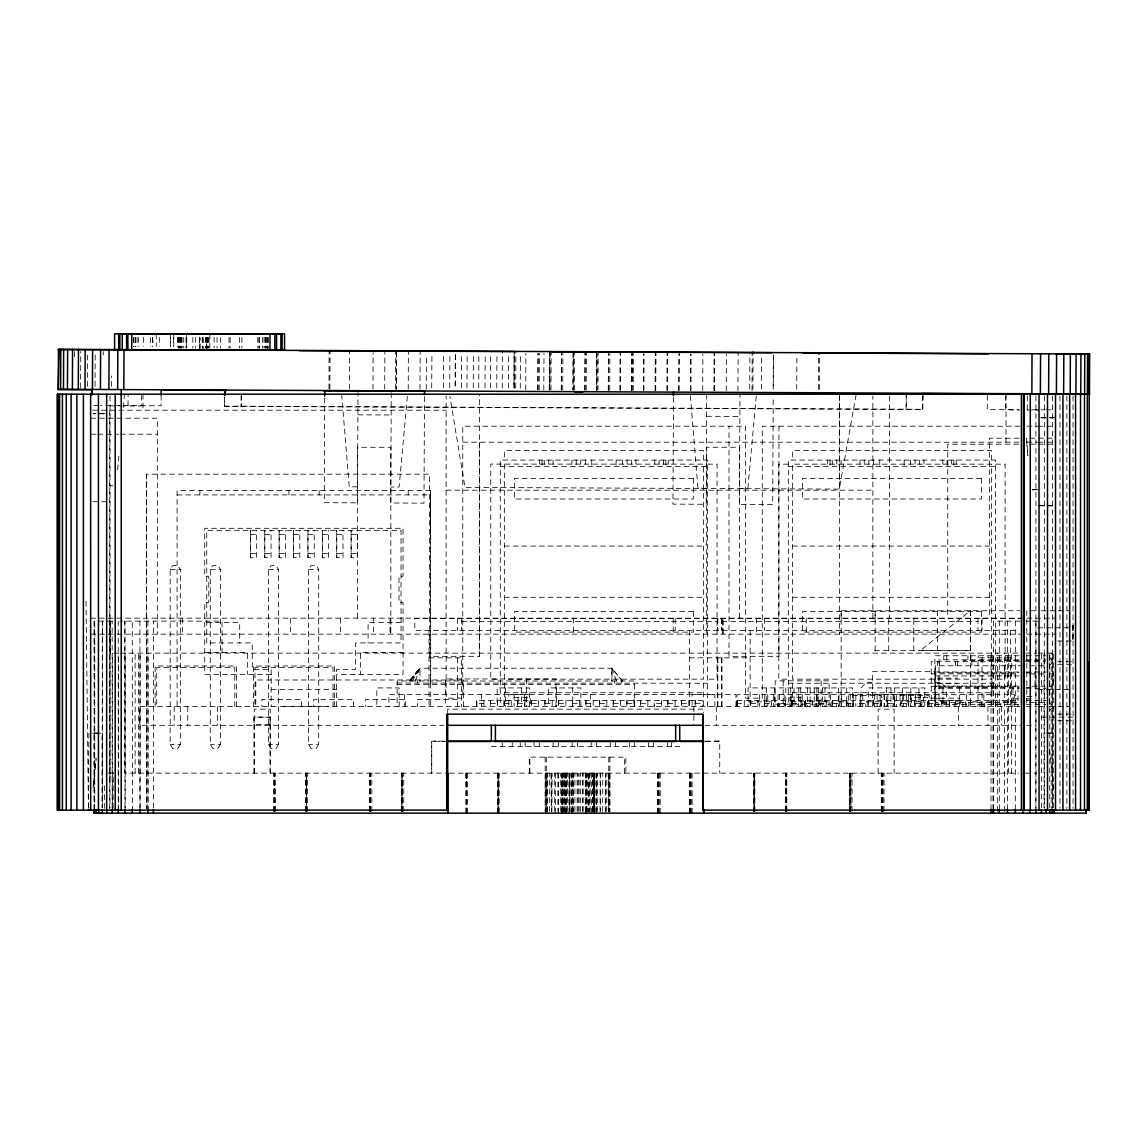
<?xml version="1.0" encoding="UTF-8"?>
<svg xmlns="http://www.w3.org/2000/svg" width="1147" height="1147" viewBox="0 0 1147 1147"><rect width="100%" height="100%" fill="white"/><g stroke="black" fill="none" stroke-linecap="round" stroke-linejoin="round"><path stroke-width="0.75" stroke-dasharray="5 3.75" d="M94.226 809.581L94.011 621.115L96.334 621.129M94.541 809.581L94.541 621.115M94.742 811.359L94.757 621.129M102.312 621.115L102.198 807.803L102.155 733.134L94.097 733.134L94.126 809.581M102.513 807.803L102.513 621.129M110.012 781.136L110.055 621.115M110.255 653.13L110.155 621.014M112.162 807.803L112.162 621.115M112.363 811.359L112.363 653.13M118.241 809.581L118.241 621.115M118.456 811.359L118.456 653.13L110.012 653.13M124.794 621.014L124.794 773.135L447.703 773.135M124.98 807.803L124.98 621.115M125.181 811.359L125.181 653.13M132.45 811.359L132.249 621.115M135.131 773.135L135.131 653.13M138.529 773.135L138.529 653.13M139.92 809.581L139.92 621.115M140.12 807.803L140.12 653.13M146.615 474.184L146.615 808.334L146.615 474.184L429.494 474.184L429.494 656.342L479.417 656.342L479.417 394.195M147.863 809.581L147.863 621.115M148.063 811.359L148.063 653.13M153.426 807.803L153.426 621.115M222.031 653.13L222.016 621.129L119.933 621.115M254.046 773.135L254.032 717.133L270.032 717.133L270.047 773.135M254.261 773.135L254.247 709.133L270.262 709.133L270.262 773.135M273.846 811.402L273.861 773.135M274.076 811.402L274.076 773.135M274.362 811.402L274.362 773.135M274.477 811.402L274.491 773.135M274.864 811.402L274.663 773.135M275.294 811.402L275.294 773.135M305.79 811.402L305.805 773.135M306.02 811.402L306.02 773.135M306.306 773.135L306.421 811.402L306.607 773.135M306.808 811.402L306.751 773.135M307.238 811.402L307.238 773.135M357.563 618.161L357.549 447.273L390.84 447.273L390.84 634.162M369.391 811.402L369.391 773.135M369.979 811.402L369.836 773.135M370.123 811.402L370.022 773.135M370.381 811.402L370.381 773.135M370.596 811.402L370.596 773.135M371.814 811.402L371.814 773.135M401.335 811.402L401.335 773.135M401.708 811.402L401.708 773.135M402.325 811.402L402.325 773.135M402.54 811.402L402.54 773.135M403.758 811.402L403.758 773.135M447.703 712.688L447.703 709.133L703.728 709.133L703.728 712.688M466.04 813.137L465.84 773.135M466.169 813.137L466.169 773.135M466.413 813.137L466.413 773.135M466.686 813.137L466.686 773.135M466.858 813.137L466.858 773.135M467.13 813.137L467.13 773.135M479.417 656.342L479.417 442.197M497.784 813.137L497.784 773.135M498.357 813.137L498.357 773.135M498.63 813.137L498.63 773.135M498.802 811.402L498.802 773.135M499.074 813.137L499.074 773.135M529.297 773.135L529.297 757.135L625.889 757.135L625.889 773.135M529.885 773.135L529.885 757.135M545.298 811.402L545.298 773.135M545.657 813.137L545.657 773.135M554.689 811.402L554.732 773.135M555.334 813.137L555.334 773.135M560.768 811.402L560.768 773.135M562.116 813.137L562.145 773.135M562.446 811.402L562.446 773.135M562.69 813.137L562.718 773.135M562.948 813.137L562.948 773.135M563.808 811.402L563.808 773.135M564.768 811.402L564.768 773.135M566.145 811.402L566.145 773.135M566.403 813.137L566.403 773.135M567.507 811.402L567.507 773.135M569.299 811.402L569.299 773.135M570.977 811.402L570.977 773.135M571.507 813.137L571.507 773.135M572.21 813.137L572.21 773.135M572.625 811.402L572.625 773.135M573.056 811.402L573.056 773.135M574.919 811.402L574.919 773.135M577.156 811.402L577.156 773.135M578.088 811.402L578.002 773.135M579.092 811.402L579.092 773.135M580.568 811.402L580.568 773.135M582.461 811.402L582.461 773.135M583.192 811.402L583.192 773.135M585.271 811.402L585.271 773.135M585.5 813.137L585.5 773.135M586.303 811.402L586.318 773.135M586.332 813.137L586.361 773.135M586.949 811.402L586.949 773.135M587.823 813.137L587.823 773.135M590.103 811.402L590.103 773.135M591.365 813.137L591.365 773.135M592.44 811.402L592.44 773.135M592.712 811.402L592.712 773.135M593.3 811.402L593.3 773.135M593.802 811.402L593.802 773.135M594.633 813.137L594.662 773.135M594.892 813.137L594.892 773.135M596.526 813.137L596.526 773.135M602.691 811.402L602.734 773.135M608.598 811.402L608.641 773.135M609.659 813.137L609.659 773.135M609.831 773.135L609.817 811.402L609.889 757.135M624.599 773.135L624.599 757.135M657.503 813.137L657.503 773.135M657.891 813.151L657.891 773.135M658.063 813.137L658.063 773.135M658.593 813.137L658.593 773.135M659.21 813.137L659.21 773.135M660.228 813.137L660.228 773.135M689.447 813.137L689.447 773.135M689.834 813.151L689.834 773.135M690.007 813.137L690.007 773.135M690.537 813.137L690.537 773.135M691.154 813.137L691.154 773.135M692.171 813.137L692.171 773.135M753.636 811.402L753.636 773.135M753.952 773.135L753.952 811.402L754.138 773.135M754.468 811.402L754.468 773.135L754.669 811.402M754.869 811.402L754.869 773.135M785.58 811.402L785.58 773.135M785.896 811.402L786.01 773.135L786.096 807.932M786.412 811.402L786.441 773.135M786.613 811.402L786.613 773.135M786.813 811.402L786.813 773.135M839.604 395.987L839.604 634.162M841.167 618.735L841.167 610.734L1019.74 610.763M849.339 811.402L849.339 773.135M850.199 811.402L850.142 773.135M850.371 811.402L850.371 773.135M850.744 811.402L850.744 773.135M850.945 807.932L850.945 773.135M852.078 811.402L852.078 773.135M872.881 618.161L872.881 395.973M875.118 650.664L875.118 610.734L875.118 618.735M878.129 773.135L878.1 709.133L894.13 709.133L894.13 773.135M881.283 811.402L881.283 773.135M881.742 811.402L881.814 773.135M882.315 811.402L882.086 773.135M882.703 811.402L882.703 773.135M882.889 811.402L882.889 773.135M884.022 811.402L884.022 773.135M888.724 650.664L888.724 618.735M913.815 650.664L913.815 618.735M937.472 650.664L937.472 610.734M970.376 650.292L920.252 650.664L970.376 610.734L970.376 650.664L871.62 650.664M991.037 809.596L991.037 653.13M993.001 809.596L993.001 653.13M993.531 809.596L993.546 621.129L1020.285 621.129M997.661 811.373L997.661 653.13M999.295 809.596L999.295 621.129M1004.557 811.373L1004.557 653.13M1007.439 809.596L1007.439 621.129M1008.614 773.135L1008.614 653.13M1011.582 773.135L1011.582 653.13M1015.324 809.596L1015.324 621.129M1035.942 809.596L1035.942 621.129M1041.433 807.818L1041.433 653.13M1044.028 807.818L1044.028 653.13M1049.72 807.818L1049.734 653.13M1051.226 811.373L1051.226 653.13M1052.401 807.818L1052.401 653.13M1053.333 807.818L1053.333 653.13M545.155 757.135L545.155 811.402M547.606 811.402L547.707 773.135M549.642 811.402L549.728 773.135M561.944 811.402L562.03 773.135M564.181 813.137L564.238 773.135M593.931 813.137L594.031 773.135L594.146 813.137L594.089 773.135L594.046 811.402M595.981 811.402L596.096 773.135M600.053 811.402L600.168 773.135M605.258 811.402L605.344 773.135M74.555 356.631L74.584 351.412M80.577 387.973L80.749 351.441M87.502 386.267L87.659 351.484M95.043 386.295L95.201 351.512M103.23 355.025L103.244 351.555M111.488 386.381L111.546 375.944M128.048 405.637L128.091 394.969M141.382 395.314L141.325 405.981L123.819 405.909M161.211 395.113L161.154 405.794L100.248 405.522M923.177 395.07L922.704 409.522L224.482 406.339L224.525 397.45M224.482 406.339L224.941 397.206M241.157 395.744L241.114 406.411L241.558 395.514M324.73 397.794L324.243 502.687L357.491 502.845L357.993 392.546M328.96 388.991L329.132 350.724M329.877 388.919L330.049 350.652M349.462 389.048L349.634 350.781M372.961 389.163L373.133 352.631M384.704 389.22L384.905 350.939M391.242 392.704L390.74 502.988L423.989 503.146L424.476 396.461M395.457 389.292L395.629 351.039M396.547 350.953L396.375 389.22L396.647 352.731M408.217 389.335L408.389 351.068M419.988 389.363L420.16 351.111M426.24 389.378L426.397 354.595M431.688 387.7L431.917 354.624M443.502 387.743L443.66 354.681M449.753 387.758L449.925 354.695M455.345 354.767L455.187 387.815L455.359 354.753M461.51 387.815L461.682 354.753M466.944 387.872L467.159 354.796M473.267 387.858L473.424 354.81M478.715 387.915L478.858 354.867M485.009 387.915L485.195 354.853M490.443 387.987L490.629 354.91M496.78 387.958L496.938 354.91M502.214 388.016L502.386 351.498M508.522 388.03L508.695 354.968M514.243 388.03L514.401 351.498M514.544 388.059L514.716 351.541M515.72 388.102L515.878 351.57M520.279 388.073L520.451 353.276M525.713 389.88L525.899 353.333M537.728 389.88L537.914 353.348M538.043 389.908L538.23 353.376M539.205 389.951L539.391 353.419M543.793 389.923L543.965 353.391M546.474 811.402L546.646 773.135M549.227 389.98L549.399 353.448M549.485 389.937L549.685 351.656M549.958 353.448L549.8 389.966L550.001 351.685M550.961 390.009L551.162 351.728M561.256 389.98L561.413 353.462M561.557 390.023L561.729 353.491M562.733 390.052L562.89 353.534M573.156 351.785L572.984 390.052L573.199 353.505M573.299 390.08L573.471 351.814M574.461 390.123L574.633 351.857M584.755 390.095L584.941 351.828M585.07 390.123L585.242 351.857M586.232 390.166L586.418 351.9M596.526 351.9L596.354 390.152L596.698 353.606M596.813 390.181L597.014 353.649L596.899 390.195M597.974 390.224L598.175 353.677M597.128 811.402L597.257 773.135M606.734 811.402L606.863 773.135M608.268 390.195L608.44 353.663M608.57 390.238L608.756 353.706M609.745 390.267L609.917 353.735M619.853 390.267L620.04 353.735M620.398 390.31L620.57 352.043M631.61 390.324L631.811 352.043M631.782 390.31L631.954 353.778M632.155 390.367L632.341 352.086M633.259 390.381L633.431 353.85M643.381 390.367L643.539 353.85M643.911 390.41L644.084 353.878M655.109 390.439L655.281 352.172M655.654 390.467L655.826 352.215M655.668 390.453L655.855 353.921M666.894 390.482L667.067 352.215M667.425 390.51L667.597 352.258M673.461 397.45L672.959 504.135L706.222 504.279L706.724 392.274M678.637 390.539L678.823 354.007M679.167 390.582L679.368 352.287M690.394 390.597L690.58 354.065M690.924 390.625L691.111 354.093M702.695 390.668L702.882 354.136M713.907 390.697L714.079 354.165M714.452 390.726L714.61 354.194M714.481 390.711L714.653 352.444M726.223 390.769L726.381 354.237M737.951 390.826L738.123 352.573M739.973 392.432L739.457 504.436L772.72 504.58L773.207 396.131M749.737 389.134L749.909 352.616M752.016 390.84L752.188 352.573M752.934 389.191L753.106 352.659M761.479 389.191L761.665 354.394M773.236 389.249L773.393 354.466L773.25 389.234M796.749 389.349L796.921 354.566M818.514 389.407L818.686 352.889M819.431 389.493L819.603 352.975M906.144 395.228L906.087 409.45L906.546 394.984M922.704 409.522L922.762 395.299M987.309 395.328L987.237 409.551L1018.608 409.694M1005.819 395.701L1005.747 409.923L1019.755 409.981M1027.239 409.737L1027.311 395.514M88.462 808.334L88.892 733.363M104.52 808.334L104.664 783.344M113.051 808.334L113.266 772.634M390.281 618.161L390.181 634.162L390.181 618.161M551.922 811.402L552.151 773.135M546.302 757.135L546.302 813.137M476.851 703.555L476.607 706.609L476.65 703.555L483.919 703.555M490.314 700.502L490.256 706.609L490.515 700.502M503.963 700.502L503.92 706.609L504.164 703.555M517.627 700.502L517.569 706.609L517.827 700.502M531.276 700.502L531.233 706.609L531.477 700.502M544.94 700.502L544.882 706.609L545.14 700.502M558.589 700.502L558.546 706.609L558.79 700.502M572.453 700.502L572.195 706.609L572.453 703.555M585.902 700.502L585.859 706.609L586.117 700.502M599.566 700.502L599.523 706.609L599.766 700.502M613.229 700.502L613.172 706.609L613.43 700.502M626.879 700.502L626.836 706.609L627.079 700.502M640.542 700.502L640.485 706.609L640.743 700.502M667.855 700.502L667.798 706.609L668.056 700.502M681.504 700.502L681.461 706.609L681.705 700.502M695.168 700.502L695.111 706.609L695.369 700.502M737.22 700.502L736.976 706.609L737.019 703.555L744.303 703.555M750.683 700.502L750.625 706.609L750.884 700.502M764.332 700.502L764.289 706.609L764.547 700.502M778.196 703.555L777.938 706.609L777.996 703.555L785.265 703.555M791.645 700.502L791.602 706.609L791.86 700.502M805.309 700.502L805.266 706.609L805.509 700.502M818.972 700.502L818.915 706.609L819.173 700.502M832.622 700.502L832.579 706.609L832.822 700.502M846.285 700.502L846.228 706.609L846.486 700.502M860.135 700.502L859.892 706.609L860.135 703.555M873.598 700.502L873.541 706.609L873.799 700.502M887.248 700.502L887.204 706.609L887.448 700.502M900.911 700.502L900.854 706.609L901.112 700.502M914.56 700.502L914.517 706.609L914.776 700.502M928.224 700.502L928.181 706.609L928.425 700.502M941.888 700.502L941.83 706.609L942.088 700.502M955.738 700.502L955.494 706.609L955.738 703.555M476.607 706.609L476.808 700.502L702.437 700.502L702.437 706.609M736.976 706.609L737.177 700.502M250.404 557.7L250.404 530.344L250.404 557.7L256.656 557.7L256.656 530.344M264.785 557.7L264.785 530.344L264.785 557.7L271.05 557.7L271.05 530.344M279.18 557.7L279.18 530.344L279.18 557.7L285.445 557.7L285.445 530.344M293.56 557.7L293.56 530.344L293.56 557.7L299.826 557.7L299.826 530.344M307.955 557.7L307.955 530.344L307.955 557.7L314.221 557.7L314.221 530.344M322.35 557.7L322.35 530.344L322.35 557.7L328.601 557.7L328.601 530.344M336.731 557.7L336.731 530.344L336.731 557.7L342.996 557.7L342.996 530.344M351.125 557.7L351.125 530.344L351.125 557.7L357.377 557.7L357.377 530.344M117.611 469.811L119.073 453.811M123.274 407.601L124.435 395.156M407.386 396.389L399.113 487.031L390.812 487.002M756.274 396.059L747.844 488.479L739.528 488.436M93.222 785.781L96.133 757.823M93.179 787.43L96.09 759.457M856.049 394.926L839.332 489.109L464.994 487.403L449.925 396.561M415.357 681.003L420.017 668.199L611.81 668.199L622.764 681.003M412.39 681.003L420.017 668.199L420.017 681.003M180.337 744.446L177.799 748.504L172.71 748.504L170.172 744.446L170.172 569.543L172.71 565.614L177.799 565.614L180.337 569.543L180.337 744.446L170.172 744.446M220.453 744.317L217.916 748.389L212.84 748.389L210.288 744.317L210.288 569.414L212.84 565.485L217.916 565.485L220.453 569.414L220.453 744.317L210.288 744.317M278.592 744.446L276.054 748.504L270.964 748.504L268.427 744.446L268.427 569.543L270.964 565.614L276.054 565.614L278.592 569.543L278.592 744.446L268.427 744.446M318.708 744.317L316.171 748.389L311.081 748.389L308.543 744.317L308.543 569.414L311.081 565.485L316.171 565.485L318.708 569.414L318.708 744.317L308.543 744.317M410.855 681.003L420.017 668.199L409.063 681.003M409.938 681.003L420.017 668.199L409.493 681.003M409.622 681.003L420.017 668.199M1049.304 665.762L1053.462 661.59L1049.405 657.532M1049.405 710.767L1053.462 706.71L1049.304 702.538M705.505 741.464L719.728 741.134L719.743 773.135M92.52 410.196L446.126 410.196M90.785 418.196L157.34 418.196L157.34 634.162M1020.113 426.197L762.282 426.197L762.282 698.136L745.65 698.136L745.65 426.197L462.771 426.197L462.771 698.136L446.126 698.136L446.126 395.973M1027.009 426.197L1037.289 426.197M1038.006 426.197L1055.914 426.197M90.642 434.197L95.889 434.197M97.638 434.197L118.657 434.197M120.406 434.197L157.196 434.197M1019.138 438.211L989.359 438.211L989.359 618.161M1029.648 438.211L1054.165 438.211M462.771 442.197L1020.113 442.197M1027.009 442.197L1037.289 442.197M1038.006 442.197L1055.914 442.197M1018.679 444.176L947.752 444.176L947.752 618.161M1029.318 444.176L1036.415 444.176M1038.193 444.176L1054.15 444.176M504.35 464.091L504.35 679.167L703.498 679.167L703.498 464.162L490.773 464.091L490.773 679.167L500.278 679.167M707.57 464.162L717.076 464.162L717.076 679.167L707.57 679.167M788.304 464.162L778.799 464.162L778.799 679.167L788.304 679.167M995.596 464.162L1005.102 464.162L1005.102 679.167L995.596 679.167M500.278 466.528L707.57 466.528M788.304 466.528L995.596 466.528M446.126 490.185L872.881 490.185M430.698 490.515L177.082 490.515L177.082 706.609M177.082 494.916L430.541 494.916L430.698 683.899M250.404 534.402L256.656 534.402M264.785 534.402L271.05 534.402M279.18 534.402L285.445 534.402M293.56 534.402L299.826 534.402M307.955 534.402L314.221 534.402M322.35 534.402L328.601 534.402M336.731 534.402L342.996 534.402M351.125 534.402L357.377 534.402M504.35 546.058L703.498 546.058M792.376 546.058L991.538 546.058M250.734 553.643L256.656 553.643M265.115 553.643L271.05 553.643M279.51 553.643L285.445 553.643M293.89 553.643L299.826 553.643M308.285 553.643L314.221 553.643M322.665 553.643L328.601 553.643M337.06 553.643L342.996 553.643M351.441 553.643L357.377 553.643M210.288 569.414L220.453 569.414M308.543 569.414L318.708 569.414M170.172 569.543L180.337 569.543M268.427 569.543L278.592 569.543M504.35 597.272L703.498 597.272M792.376 597.272L991.538 597.272M1029.848 610.763L1035.97 610.763M1041.132 610.763L1048.028 610.763M1049.749 610.763L1056.645 610.763M1058.366 610.763L1068.703 610.763M90.627 618.161L1020.257 618.161M1026.938 618.161L1055.914 618.161M1022.952 618.534L414.827 618.534L414.827 630.449L1019.396 630.449M98.728 621.115L113.481 621.129M1026.235 621.129L1029.691 621.129M1032.773 621.129L1038.121 621.129M461.567 621.416L717.621 621.416M721.936 621.416L977.99 621.416M206.747 622.563L239.694 622.563L239.694 642.922M401.034 622.563L368.087 622.563L368.087 642.922M1037.691 627.81L1044.587 627.81M1046.308 627.81L1053.19 627.81M1054.91 627.81L1068.703 627.81M90.785 634.162L1020.257 634.162M1026.923 634.162L1055.914 634.162M1057.577 640.972L1073.434 640.972M204.725 652.471L247.351 652.471L247.351 674.422M403.056 652.471L360.43 652.471L360.43 674.422M120.134 653.13L1020.285 653.13M1025.733 653.13L1036.386 653.13M1038.107 653.13L1054.122 653.13M1019.095 655.754L934.92 655.754L934.92 706.609L934.963 671.655L872.38 671.655L872.38 706.609M1026.264 655.754L1045.964 655.754M429.05 657.833L461.567 657.833L461.567 706.609M689.419 657.833L750.138 657.833M1010.507 657.833L977.99 657.833L977.99 706.609M1019.224 659.812L938.992 659.812L938.992 700.459L1019.224 700.459M1026.364 659.812L1045.978 659.812M1018.579 660.672L963.494 660.672L963.494 661.69M1025.69 660.672L1045.232 660.672M1020.257 661.69L931.221 661.69L931.221 706.609M1025.69 661.69L1045.232 661.69M1057.663 661.69L1073.434 661.69M1057.663 664.715L1073.678 664.701M1023.138 665.762L935.292 665.762L935.292 702.538L1018.636 702.538M1029.275 665.762L1036.372 665.762M1038.135 665.762L1045.232 665.762M934.92 672.013L1019.224 672.013M1026.106 672.013L1045.978 672.013M938.992 672.802L1018.995 672.802M1026.106 672.802L1034.995 672.802M931.221 673.891L1018.636 673.891M1029.275 673.891L1036.372 673.891M1038.107 673.891L1045.232 673.891M1049.304 673.891L1053.462 673.891L1053.462 686.279L1049.304 686.279M271.165 674.422L204.725 674.422L204.725 602.376L208.783 602.376L208.783 576.21L204.725 576.21L204.725 528.308L403.056 528.308L403.056 576.21L398.998 576.21L398.998 602.376L403.056 602.376L403.056 674.422L336.616 674.422M935.292 675.913L1019.884 675.913M937.328 678.149L957.645 678.149M872.38 682.293L866.688 682.293L860.996 687.985L860.996 706.609M934.963 682.293L940.655 682.293L946.347 687.985L946.347 706.609M397.134 683.038L707.57 683.239M788.304 683.239L995.596 683.239M937.328 683.311L957.645 683.311M397.134 684.558L634.692 684.558M935.292 686.078L1019.884 686.078M931.221 686.279L1018.006 686.279L1018.006 706.609M1032.228 686.279L1045.232 686.279M938.992 687.469L1018.995 687.469M1026.106 687.469L1034.995 687.469M938.992 688.272L1019.224 688.272M1026.106 688.272L1045.978 688.272M271.165 689.462L336.616 689.462M1037.691 689.576L1044.587 689.576M1046.308 689.576L1053.19 689.576M1054.91 689.576L1068.703 689.576M504.35 692.745L703.498 692.745M792.376 692.745L991.911 692.745L991.911 679.167L792.376 679.167L792.376 464.162L991.538 464.162L991.538 679.167M872.38 694.451L934.963 694.451M529.67 694.638L508.852 694.638L508.852 706.609M1026.895 696.444L1032.228 696.444M514.014 697.276L530.244 697.276L530.244 706.609M931.221 698.193L959.681 698.193M934.92 698.853L942.934 698.853M1012.959 698.853L1019.611 698.853M1026.264 698.853L1031.253 698.853M457.395 699.383L417.666 699.383L417.666 706.609M1026.364 700.459L1045.978 700.459M737.019 700.502L962.806 700.502L962.806 706.609M748.045 701.806L774.454 701.806M791.043 701.806L815.875 701.806L815.875 706.609M880.136 701.806L865.44 701.806L865.44 706.609M906.374 701.806L921.07 701.806L921.07 706.609M1029.275 702.538L1036.372 702.538M1038.135 702.538L1045.232 702.538M490.314 703.555L497.583 703.555M503.963 703.555L511.247 703.555M517.627 703.555L524.896 703.555M531.276 703.555L538.56 703.555M544.94 703.555L552.209 703.555M558.589 703.555L565.872 703.555M572.253 703.555L579.522 703.555M585.902 703.555L593.185 703.555M599.566 703.555L606.835 703.555M613.229 703.555L620.498 703.555M626.879 703.555L634.162 703.555M640.542 703.555L647.811 703.555M661.475 703.555L654.191 703.555L654.148 706.609L654.191 700.502M667.855 703.555L675.124 703.555M681.504 703.555L688.788 703.555M695.168 703.555L702.437 703.555M750.683 703.555L757.952 703.555M764.332 703.555L771.616 703.555M791.645 703.555L798.929 703.555M805.309 703.555L812.578 703.555M818.972 703.555L826.241 703.555M832.622 703.555L839.905 703.555M846.285 703.555L853.554 703.555M859.935 703.555L867.218 703.555M873.598 703.555L880.867 703.555M887.248 703.555L894.531 703.555M900.911 703.555L908.18 703.555M914.56 703.555L921.844 703.555M928.224 703.555L935.493 703.555M941.888 703.555L949.157 703.555M955.537 703.555L962.806 703.555M775.186 704.201L829.123 704.201M934.92 704.53L1019.095 704.53M1026.264 704.53L1045.964 704.53M283.295 706.28L328.329 706.28M1020.013 706.609L139.762 706.609L139.762 725.305L443.918 725.305M1026.264 706.609L1036.329 706.609M1038.107 706.609L1048.028 706.609M1049.749 706.609L1056.645 706.609M1058.366 706.609L1068.703 706.609M1057.663 714.108L1073.434 714.108M1041.677 717.133L1073.678 717.133M1057.663 720.732L1073.678 720.732M704.989 725.305L1021.905 725.305M1026.479 725.305L1035.97 725.305M94.183 733.134L99 733.134M1046.121 733.134L1054.122 733.134M92.42 733.248L95.617 733.248M1047.914 733.234L1054.322 733.234M444.147 741.134L431.702 741.134L431.702 773.135L431.702 741.134L447.703 741.507M705.505 741.134L719.728 741.134M491.332 746.64L679.727 746.64M113.453 773.135L108.793 773.135L110.012 773.135M449.495 773.135L1018.651 773.135M1025.289 773.135L1036.515 773.135M93.653 405.479L98.814 405.508M224.898 406.095L923.12 409.293M1032.4 409.766L1044.802 409.823M1046.15 409.823L1053.118 409.866M109.825 405.837L122.084 405.895M1026.751 410.024L1039.01 410.081M1041.032 417.565L1054.337 417.623M357.893 414.841L391.141 414.985M706.609 416.275L739.872 416.433M1040.859 417.866L1054.165 417.924M1032.386 489.54L1037.39 489.554M706.28 488.278L697.964 488.249L690.093 392.202M1032.214 489.841L1037.218 489.841M109.495 485.769L112.85 485.769M357.563 486.844L349.247 486.801L341.519 392.532M1038.981 505.555L1053.95 505.626M1038.824 505.856L1053.778 505.913M92.792 501.698L107.761 501.769M622.204 681.003L611.81 668.199L611.81 681.003M616.469 681.003L611.81 668.199L612.14 681.003M1049.548 748.962L1053.735 789.15M1026.508 437.939L1027.956 455.732M1026.637 441.796L1027.927 457.811M608.756 757.135L608.756 811.402L608.813 773.135M86.025 601.272L88.434 808.334M551.234 773.135L551.363 811.402L551.105 773.135M430.541 492.593L430.698 537.083M605.688 773.135L605.716 811.402M600.641 773.135L600.67 811.402M596.87 773.135L596.884 811.402M589.673 773.135L589.716 813.137M573.314 773.135L573.342 811.402M568.969 773.135L569.012 813.137M565.829 773.135L565.872 813.137M565.199 773.135L565.227 811.402M561.284 773.135L561.327 813.137M558.331 773.135L558.374 813.137M547.119 773.135L547.162 811.402M1073.205 625.588L1073.205 640.972M1073.047 395.987L1073.047 808.334M1072.56 625.588L1072.56 640.972M1066.868 395.987L1066.868 808.334M1059.943 395.987L1059.943 808.334M1052.401 395.987L1052.401 808.334M1049.548 655.754L1049.548 704.53M1044.343 395.987L1044.343 808.334M1035.927 395.987L1035.856 808.348M1034.995 672.013L1034.995 688.272M1026.794 610.763L1026.794 706.609M1014.335 706.609L1014.335 694.638L935.823 694.638L935.823 706.609M1012.959 688.272L1012.959 706.609M1011.926 706.609L1011.926 701.806L1000.729 701.806L1000.729 706.609M1010.507 630.449L1010.507 706.609M1005.991 394.195L1005.991 442.197M1001.56 706.609L1001.56 725.305M995.926 706.609L995.926 701.806L984.728 701.806L984.728 706.609M995.596 706.609L995.596 460.09L788.304 460.09L788.304 706.609M991.538 460.09L991.538 450.585L792.376 450.585L792.376 460.09M991.538 683.239L991.538 706.609M988.026 655.754L988.026 657.79M987.968 706.609L987.968 725.305M983.825 694.638L983.825 706.609M982.061 618.534L982.061 630.449M982.061 657.833L982.061 706.609M981.431 706.609L981.431 701.806L968.728 701.806L968.728 706.609M979.925 701.806L979.925 706.609M978.219 655.754L978.219 657.79M977.99 618.534L977.99 630.449M971.867 661.69L971.867 665.762M970.936 655.754L970.936 659.812M970.376 610.734L970.376 706.609M970.233 701.806L970.233 706.609M967.896 655.754L967.896 659.812M966.333 694.638L966.333 706.609M965.43 706.609L965.43 701.806L954.218 701.806L954.218 706.609M959.681 686.279L959.681 706.609M958.362 706.609L958.362 725.305M957.645 661.69L957.645 665.762M956.24 460.09L956.24 464.162M955.609 661.69L955.609 665.762M953.874 460.09L953.874 466.528M951.652 460.09L951.652 464.162M949.429 706.609L949.429 701.806L938.217 701.806L938.217 706.609M949.157 700.502L949.157 706.609M947.092 460.09L947.092 464.162M946.791 655.754L946.791 659.812M943.752 655.754L943.752 659.812M942.934 688.272L942.934 706.609M942.834 460.09L942.834 464.162M939.35 661.69L939.35 665.762M937.328 661.69L937.328 665.762M935.493 700.502L935.493 706.609M929.17 706.609L929.17 695.569L896.366 695.569L896.366 706.609M927.622 706.609L927.622 697.276L911.392 697.276L911.392 706.609M924.797 706.609L924.797 687.913L868.609 687.913L868.609 706.609M923.937 460.09L923.937 464.162M923.507 697.276L923.507 706.609M921.844 700.502L921.844 706.609M920.654 706.609L920.654 694.638L737.048 694.638L737.077 706.609M920.095 694.638L920.095 706.609M919.665 460.09L919.665 464.162M918.962 687.913L918.962 706.609M915.593 694.638L915.449 706.609M915.105 460.09L915.105 464.162M910.833 687.913L910.833 706.609M910.517 460.09L910.517 464.162M910.388 694.638L910.388 706.609M908.639 694.638L908.639 706.609M908.18 700.502L908.18 706.609M906.374 694.638L906.374 706.609M904.151 460.09L904.151 466.528M903.435 694.638L903.435 706.609M902.445 687.913L902.445 706.609M900.065 694.638L900.065 706.609M894.703 687.913L894.789 706.609M894.531 700.502L894.531 706.609M894.043 694.638L894.043 706.609M893.112 694.638L893.112 706.609M890.961 687.913L890.961 706.609M889.513 395.987L889.513 618.161M887.821 694.638L887.821 706.609M886.459 687.913L886.459 706.609M884.652 694.638L884.652 706.609M884.093 694.638L884.093 706.609M881.484 706.609L881.484 695.569L848.68 695.569L848.68 706.609M880.867 700.502L880.867 706.609M880.136 694.638L880.136 706.609M879.763 460.09L879.763 466.528M877.111 694.638L877.111 706.609M874.544 694.638L874.544 706.609M873.383 460.09L873.383 464.162M868.809 460.09L868.809 464.162M867.218 700.502L867.218 706.609M864.25 460.09L864.25 464.162M862.802 694.638L862.802 706.609M860.25 694.638L860.25 706.609M859.978 460.09L859.978 464.162M855.834 694.638L855.834 706.609M853.554 700.502L853.554 706.609M853.268 694.638L853.268 706.609M852.708 706.624L852.708 687.913L748.045 687.913L748.045 706.609M850.271 694.638L850.271 706.609M847.877 706.609L847.877 701.806L836.679 701.806L836.679 706.609M846.73 687.913L846.73 706.609M841.525 694.638L841.525 706.609M841.081 460.09L841.081 464.162M841.167 610.734L841.167 706.609M839.905 700.502L839.905 706.609M839.604 394.195L839.604 490.185M838.959 694.638L838.959 706.609M838.6 687.913L838.6 706.609M836.808 460.09L836.808 464.162M832.249 460.09L832.249 464.162M831.876 706.609L831.876 701.806L820.678 701.806L820.678 706.609M830.442 694.638L830.442 706.609M830.041 460.09L830.041 466.528M829.123 706.609L829.123 680.845L775.186 680.845L775.186 706.609M827.661 460.09L827.661 464.162M826.241 700.502L826.241 706.609M824.994 687.913L824.994 706.609M822.471 687.913L822.471 706.609M821.123 680.845L821.123 704.201M818.27 687.913L818.27 706.609M817.08 694.638L817.08 706.609M816.879 687.913L816.879 706.609M816.392 694.638L816.392 706.609M814.227 687.913L814.227 706.609M812.578 700.502L812.578 706.609M810.14 687.913L810.14 706.609M807.416 687.913L807.416 706.624M806.312 618.161L806.312 634.162M805.739 701.806L805.739 706.609M804.664 701.806L804.664 706.609M802.269 694.638L802.269 706.609M801.036 706.609L801.036 697.276L789.882 697.276L789.882 706.609M800.735 687.913L800.735 706.609M798.828 687.913L798.929 706.609M798.47 694.638L798.47 706.609M794.011 687.913L794.011 706.609M792.376 683.239L792.491 706.609M791.043 694.638L791.043 706.609M790.699 687.913L790.699 706.609M785.752 687.913L785.752 706.609M785.265 700.502L785.265 706.609M784.161 694.638L784.161 706.609M783.186 680.845L783.186 704.201M779.559 694.638L779.559 706.609M778.928 426.197L778.928 656.342L729.005 656.342L729.005 426.197M778.01 694.638L778.01 706.609M774.555 687.913L774.454 706.609M773.666 694.638L773.666 706.609M771.616 700.502L771.616 706.609M767.744 694.638L767.744 706.609M766.311 687.913L766.311 706.609M764.805 694.638L764.805 706.609M764.361 618.534L764.361 630.449M759.357 694.638L759.357 706.609M757.952 700.502L757.952 706.609M756.403 618.161L756.403 634.162M750.138 630.449L750.109 706.609M744.303 700.502L744.303 706.609M739.586 618.161L739.586 447.258L706.308 447.258L706.308 634.162M735.987 706.609L735.987 694.638L692.143 694.638L692.143 706.609M721.936 618.534L721.936 630.449M721.936 657.833L721.936 706.609M721.692 618.534L721.692 630.449M721.692 657.833L721.692 706.609M717.864 618.534L717.864 630.449M717.864 657.833L717.864 706.609M717.621 618.534L717.621 630.449M717.621 657.833L717.621 706.609M716.273 706.609L716.273 725.305M714.882 706.609L714.882 694.408L388.905 694.408L388.905 706.609M707.57 706.609L707.57 460.09L500.278 460.09L500.278 706.609M703.498 460.09L703.498 450.585L504.35 450.585L504.35 460.09M703.498 683.239L703.498 706.609M693.878 706.609L693.878 725.305M689.419 630.449L689.419 706.609M688.788 700.502L688.788 706.609M675.196 618.534L675.196 630.449M675.124 700.502L675.124 706.609M673.203 618.161L673.203 634.162M671.382 742.568L671.382 746.64M668.214 460.09L668.214 464.162M667.454 742.568L667.454 746.64M665.833 460.09L665.833 466.528M663.626 460.09L663.626 464.162M661.475 700.502L661.475 706.609M659.066 460.09L659.066 464.162M654.794 460.09L654.794 464.162M653.632 742.568L653.632 746.64M648.399 742.568L648.399 746.64M647.811 700.502L647.811 706.609M635.897 460.09L635.897 464.162M634.692 706.609L634.692 681.003L397.134 681.003L397.134 706.609M634.578 742.568L634.578 746.64M634.162 700.502L634.162 706.609L633.99 694.408M631.639 460.09L631.639 464.162M629.345 742.568L629.345 746.64M627.065 460.09L627.065 464.162M622.491 460.09L622.491 464.162M621.703 681.003L621.703 683.038M620.498 700.502L620.498 706.609M616.111 460.09L616.111 466.528M615.523 742.568L615.523 746.64M614.376 681.003L614.376 683.038M610.29 742.568L610.29 746.64M606.835 700.502L606.835 706.609M596.469 742.568L596.469 746.64M593.185 700.502L593.185 706.609M591.723 460.09L591.723 466.528M591.235 742.568L591.235 746.64M590.304 694.408L590.304 706.609M585.357 460.09L585.357 464.162M580.855 706.609L580.855 687.913L548.338 687.913L548.338 706.609M580.769 460.09L580.769 464.162M579.522 700.502L579.522 706.609M577.414 742.568L577.414 746.64M576.21 460.09L576.21 464.162M573.342 618.161L573.342 634.162M572.726 687.913L572.726 706.609M572.181 742.568L572.181 746.64M571.937 460.09L571.937 464.162M565.872 700.502L565.872 706.609M558.36 742.568L558.36 746.64M557.915 773.135L557.929 811.402M556.596 687.913L556.596 706.609M555.965 706.609L555.965 678.967L445.409 678.967L445.409 706.609M553.112 742.568L553.112 746.64M553.04 460.09L553.04 464.162M552.209 700.502L552.209 706.609M548.782 460.09L548.782 464.162M544.223 460.09L544.223 464.162M542.015 460.09L542.015 466.528M539.635 460.09L539.635 464.162M539.305 742.568L539.305 746.64M538.56 700.502L538.56 706.609M534.058 742.568L534.058 746.64M529.67 706.609L529.67 687.913L497.153 687.913L497.153 706.609M526.659 678.967L526.659 706.609M526.129 697.276L526.129 706.609M525.197 742.568L525.197 746.64M524.896 700.502L524.896 706.609M524.466 694.638L524.466 706.609M521.541 687.913L521.541 706.609M520.236 742.568L520.236 746.64M518.071 697.276L518.071 706.609M514.143 694.638L514.014 706.609M512.25 742.568L512.25 746.64M511.247 700.502L511.247 706.609M505.397 687.913L505.397 706.609M504.35 683.239L504.35 706.609M502.228 742.568L502.228 746.64M497.583 700.502L497.583 706.609M483.919 700.502L483.919 706.609M481.582 694.408L481.582 706.609M476.65 700.502L476.693 706.609M463.488 706.609L463.488 679.985L255.795 679.985L255.795 706.609M461.567 618.534L461.567 630.449M457.495 618.534L457.495 630.449M457.495 657.833L457.395 706.609M430.541 490.515L430.698 706.609M429.05 630.449L429.05 706.609M417.451 681.003L417.451 683.038M408.189 490.515L408.189 494.916M405.479 706.609L405.479 699.383L365.75 699.383L365.75 706.609M404.361 694.408L404.361 706.609M399.185 706.609L399.185 687.913L376.833 687.913L376.833 706.609M373.506 618.161L373.535 634.162M353.548 706.609L353.548 699.383L313.819 699.383L313.819 706.609M340.358 618.161L340.358 634.162M336.616 706.609L336.616 669.346L355.513 669.346L355.513 642.922L401.034 642.922L401.034 530.344L206.747 530.344L206.747 642.922L252.268 642.922L252.268 669.346L271.165 669.346L271.165 706.609M334.666 706.609L334.666 666.006L253.372 666.006L253.372 706.609M333.06 706.609L333.06 667.611L254.978 667.611L254.978 706.609M319.153 490.515L319.153 494.916M301.632 706.609L301.632 699.383L261.903 699.383L261.903 706.609M290.435 618.161L290.435 634.162M288.929 490.515L288.929 494.916M268.068 337.576L268.068 348.244M267.839 337.576L267.839 348.244M267.71 337.404L267.71 348.071M267.48 337.404L267.48 348.071M267.122 337.404L267.122 348.071M266.721 337.404L266.749 348.071M265.487 337.404L265.487 348.071M265.129 337.404L265.129 348.071M264.025 337.404L264.025 348.071M262.505 337.404L262.505 348.071M259.638 337.404L259.638 348.071M259.351 337.404L259.294 348.071M258.935 337.404L258.935 348.071M257.745 337.404L257.889 348.071M241.859 337.404L241.859 348.071M239.522 337.404L239.522 348.071M236.411 706.609L236.411 666.006L155.117 666.006L155.117 706.609M234.805 706.609L234.805 667.611L156.723 667.611L156.723 706.609M230.16 337.404L230.16 348.071M228.999 337.576L228.999 348.244M220.339 337.576L220.339 348.244M217.371 706.609L217.342 725.305M217.055 337.404L217.055 348.071M214.131 337.404L214.131 348.071M209.872 334.193L209.872 348.416M208.869 337.404L208.869 348.071M208.109 337.404L208.137 348.071M207.349 337.404L207.349 348.071M206.947 337.748L206.947 348.416M205.944 337.404L205.944 348.071M205.829 337.404L205.829 348.071M203.679 337.748L203.679 348.416M202.417 337.404L202.417 348.071M202.23 337.404L202.273 348.416M199.908 490.515L199.908 494.916M199.463 337.748L199.463 348.416M199.349 337.748L199.349 348.416M195.377 337.404L195.377 348.071M192.854 337.404L192.854 348.071M187.764 706.609L187.764 725.305M186.76 337.404L186.76 348.071M186.359 333.849L186.359 348.071M186 337.404L186 348.071M183.721 337.404L183.721 348.071M182.301 618.161L182.301 634.162M181.972 337.404L181.972 348.071M181.742 337.404L181.742 348.071M180.696 337.404L180.696 348.071M180.065 337.404L180.065 348.071M179.247 337.404L179.247 348.071M178.817 337.404L178.76 348.071M178.115 337.404L178.115 348.071M177.756 337.404L177.756 346.294M174.172 706.609L174.186 725.305M173.785 333.849L173.785 346.294M173.555 337.404L173.555 346.294M170.631 337.404L170.631 346.294M170.502 333.849L170.502 346.294M159.304 337.404L159.304 346.294M156.25 334.021L156.25 346.466M152.823 337.748L152.823 346.638M152.379 337.404L152.379 346.294M150.357 337.748L150.357 346.638M143.418 337.404L143.418 346.294M142.988 394.195L142.988 410.196M138.572 337.404L138.572 346.294M137.11 337.404L137.11 346.294M135.661 337.576L135.661 346.466M135.475 337.404L135.475 346.294M133.97 337.748L133.97 346.638M133.554 337.576L133.554 346.466M133.382 337.748L133.382 346.638M109.997 395.987L109.997 808.348M109.711 410.196L109.711 808.334M401.966 773.135L401.923 811.402L402.067 773.135M497.984 773.135L497.984 813.137L498.113 773.135M569.787 773.135L569.772 811.402L569.658 773.135M588.726 773.135L588.726 811.402L588.712 773.135M849.798 773.135L849.798 811.402L849.87 773.135M514.128 353.29L513.956 388.087L514.143 353.276M693.333 478.385L514.501 478.385L514.501 499.017L693.333 499.017L693.333 478.385M981.373 478.385L802.542 478.385L802.542 499.017L981.373 499.017L981.373 478.385M693.333 611.494L514.501 611.494L514.501 632.126L693.333 632.126L693.333 611.494M981.373 611.494L802.542 611.494L802.542 632.126L981.373 632.126L981.373 611.494M270.047 724.431L254.046 724.431L254.046 717.133L270.047 717.162L270.047 724.431M104.85 413.737L93.222 413.68L104.85 413.737M722.954 634.162L722.94 618.161L722.954 634.162M206.718 348.416L206.718 337.748L206.603 348.416M199.936 348.416L199.936 337.748L199.922 348.416"/><path stroke-width="1.5" d="M94.183 809.581L94.226 813.137L94.126 809.581M94.541 813.137L94.541 809.581M96.133 813.137L96.133 809.581M98.728 813.137L98.728 809.581M102.312 813.137L102.312 809.581M106.814 813.137L106.814 809.581M112.162 813.137L112.162 809.581M118.241 813.137L118.241 809.581M124.98 813.137L124.98 809.581M132.249 813.137L132.249 809.581M139.92 813.137L139.92 809.581M147.863 813.137L147.863 809.581M153.426 813.137L153.426 809.581M447.703 714.423L447.703 813.137L447.703 773.135M702.738 810.126L702.738 714.137L446.713 714.137L446.713 810.126L57.35 810.126L57.35 394.195L1089.206 394.195L1089.206 810.126L702.738 810.126L702.738 714.137M703.728 809.624L703.728 813.137L703.742 809.667M991.037 813.151L991.037 809.596M993.001 813.151L993.001 809.596M993.531 813.151L993.531 809.596M999.295 813.151L999.295 809.596M1007.439 813.151L1007.439 809.596M1015.324 813.151L1015.324 809.596M1022.78 813.151L1022.78 809.596M1029.691 813.151L1029.691 809.596M1035.942 813.151L1035.942 809.596M1041.433 813.151L1041.433 809.596M1046.05 813.151L1046.05 809.596M1049.72 813.151L1049.72 809.596M1052.401 813.151L1052.401 809.596M1054.122 813.151L1054.021 809.596M1086.123 813.151L1086.123 809.567L1086.123 813.151L94.011 813.137L102.183 813.137M1089.206 810.126L1089.206 661.69M92.004 389.765L58.282 389.607L58.468 349.591M1089.464 394.023L1089.65 354.022L60.791 349.319L59.042 349.319L58.282 389.607M58.282 389.32L60.605 389.32L60.791 349.319M63.486 389.335L63.659 349.333M60.605 389.32L67.429 389.349L67.616 349.348M72.39 389.378L72.576 349.376M78.283 389.407L78.469 349.391M85.007 389.435L85.179 349.434M91.617 395.012L91.645 389.679M91.975 394.812L92.004 389.478M92.434 389.464L92.606 349.462M100.434 389.493L100.621 349.491M108.893 389.536L109.08 349.534M117.654 389.579L117.84 349.577M121.209 394.941L121.224 389.593M123.833 389.607L124.005 349.606M161.211 395.113L161.225 389.779M224.525 395.672L224.97 390.095L224.941 395.428M324.73 396.016L324.759 390.683M424.476 394.697L424.505 391.127L323.411 390.783M673.461 395.686L673.475 392.116M1031.856 393.751L1032.028 353.749M1040.372 393.794L1040.558 353.778M1048.616 393.822L1048.802 353.821M1056.416 393.865L1056.602 353.864M1063.642 393.894L1063.828 353.893M1070.18 393.923L1070.366 353.921M1075.915 393.951L1076.101 353.95M1088.947 394.296L1089.65 394.023L1080.746 393.98L1080.933 353.979M1084.589 393.995L1084.775 353.993M1087.385 394.009L1087.571 354.007M1089.077 394.023L1089.263 354.022M88.448 810.126L90.857 810.126M1089.65 354.022L1055.857 354.165M59.042 349.319L58.124 349.591L114.614 349.864M119.503 349.849L114.6 349.849L114.6 333.849L284.556 333.849L284.556 349.849L281.044 349.849M123.446 350.021L119.861 350.021L119.861 334.021L282.105 334.021L282.105 350.021M447.488 725.305L703.197 725.305M447.703 741.134L703.728 741.134M447.703 741.507L490.672 741.507M494.257 741.507L676.873 741.507M680.458 741.507L703.728 741.507M753.321 352.588L752.188 352.573L754.224 352.674L753.106 352.659M299.324 350.71L514.143 351.555M551.75 351.857L771.745 352.703M802.957 352.903L988.585 353.85M67.429 389.349L1080.746 393.98M161.799 390.08L226.188 390.381M574.69 391.772L583.092 391.815M825.711 393.077L835.045 393.12M921.987 393.55L988.169 393.851M1055.67 394.167L1083.872 394.281M395.414 350.953L396.547 350.953L394.496 351.025L395.629 351.039M329.863 390.654L330.996 390.668L328.945 390.74L330.078 390.74M90.67 810.241L90.627 394.195M1087.356 394.195L1087.356 810.126M1084.488 394.195L1084.488 810.126M1080.531 394.195L1080.531 810.126M1075.556 394.195L1075.556 810.126M1069.664 394.195L1069.664 810.126M1062.954 394.195L1062.954 810.126M1055.512 394.195L1055.512 810.126M1047.498 394.195L1047.498 810.126M1039.039 394.195L1039.039 810.126M1030.278 394.195L1030.278 810.126M1024.099 394.195L1024.099 810.126M1023.511 394.195L1023.511 810.126M1021.418 394.195L1021.418 810.126M679.727 725.305L679.727 741.306M675.655 725.305L675.655 740.847M495.404 725.305L495.404 740.847M491.332 725.305L491.332 741.306M276.556 334.193L276.556 350.193M274.907 334.193L274.907 350.193M270.004 334.193L270.004 350.193M131.747 334.193L131.747 350.193M127.876 334.193L127.876 350.193M126.6 334.193L126.6 350.193M121.209 394.195L121.209 810.126M118.686 333.849L118.686 349.849M115.216 394.195L115.216 810.126M106.685 394.195L106.685 810.126M98.441 394.195L98.441 810.126M83.387 394.195L83.387 810.126M76.849 394.195L76.849 810.126M71.1 394.195L71.1 810.126M66.268 394.195L66.268 810.126M62.411 394.195L62.411 810.126M59.615 394.195L59.615 810.126M57.924 394.195L57.924 810.126M57.522 394.195L57.565 810.126M280.872 334.193L122.27 334.193L122.27 350.193L280.872 350.193L280.872 334.193M331.182 350.652L329.132 350.724L331.182 350.667M819.603 352.975L817.553 352.875L819.603 352.975"/></g></svg>
